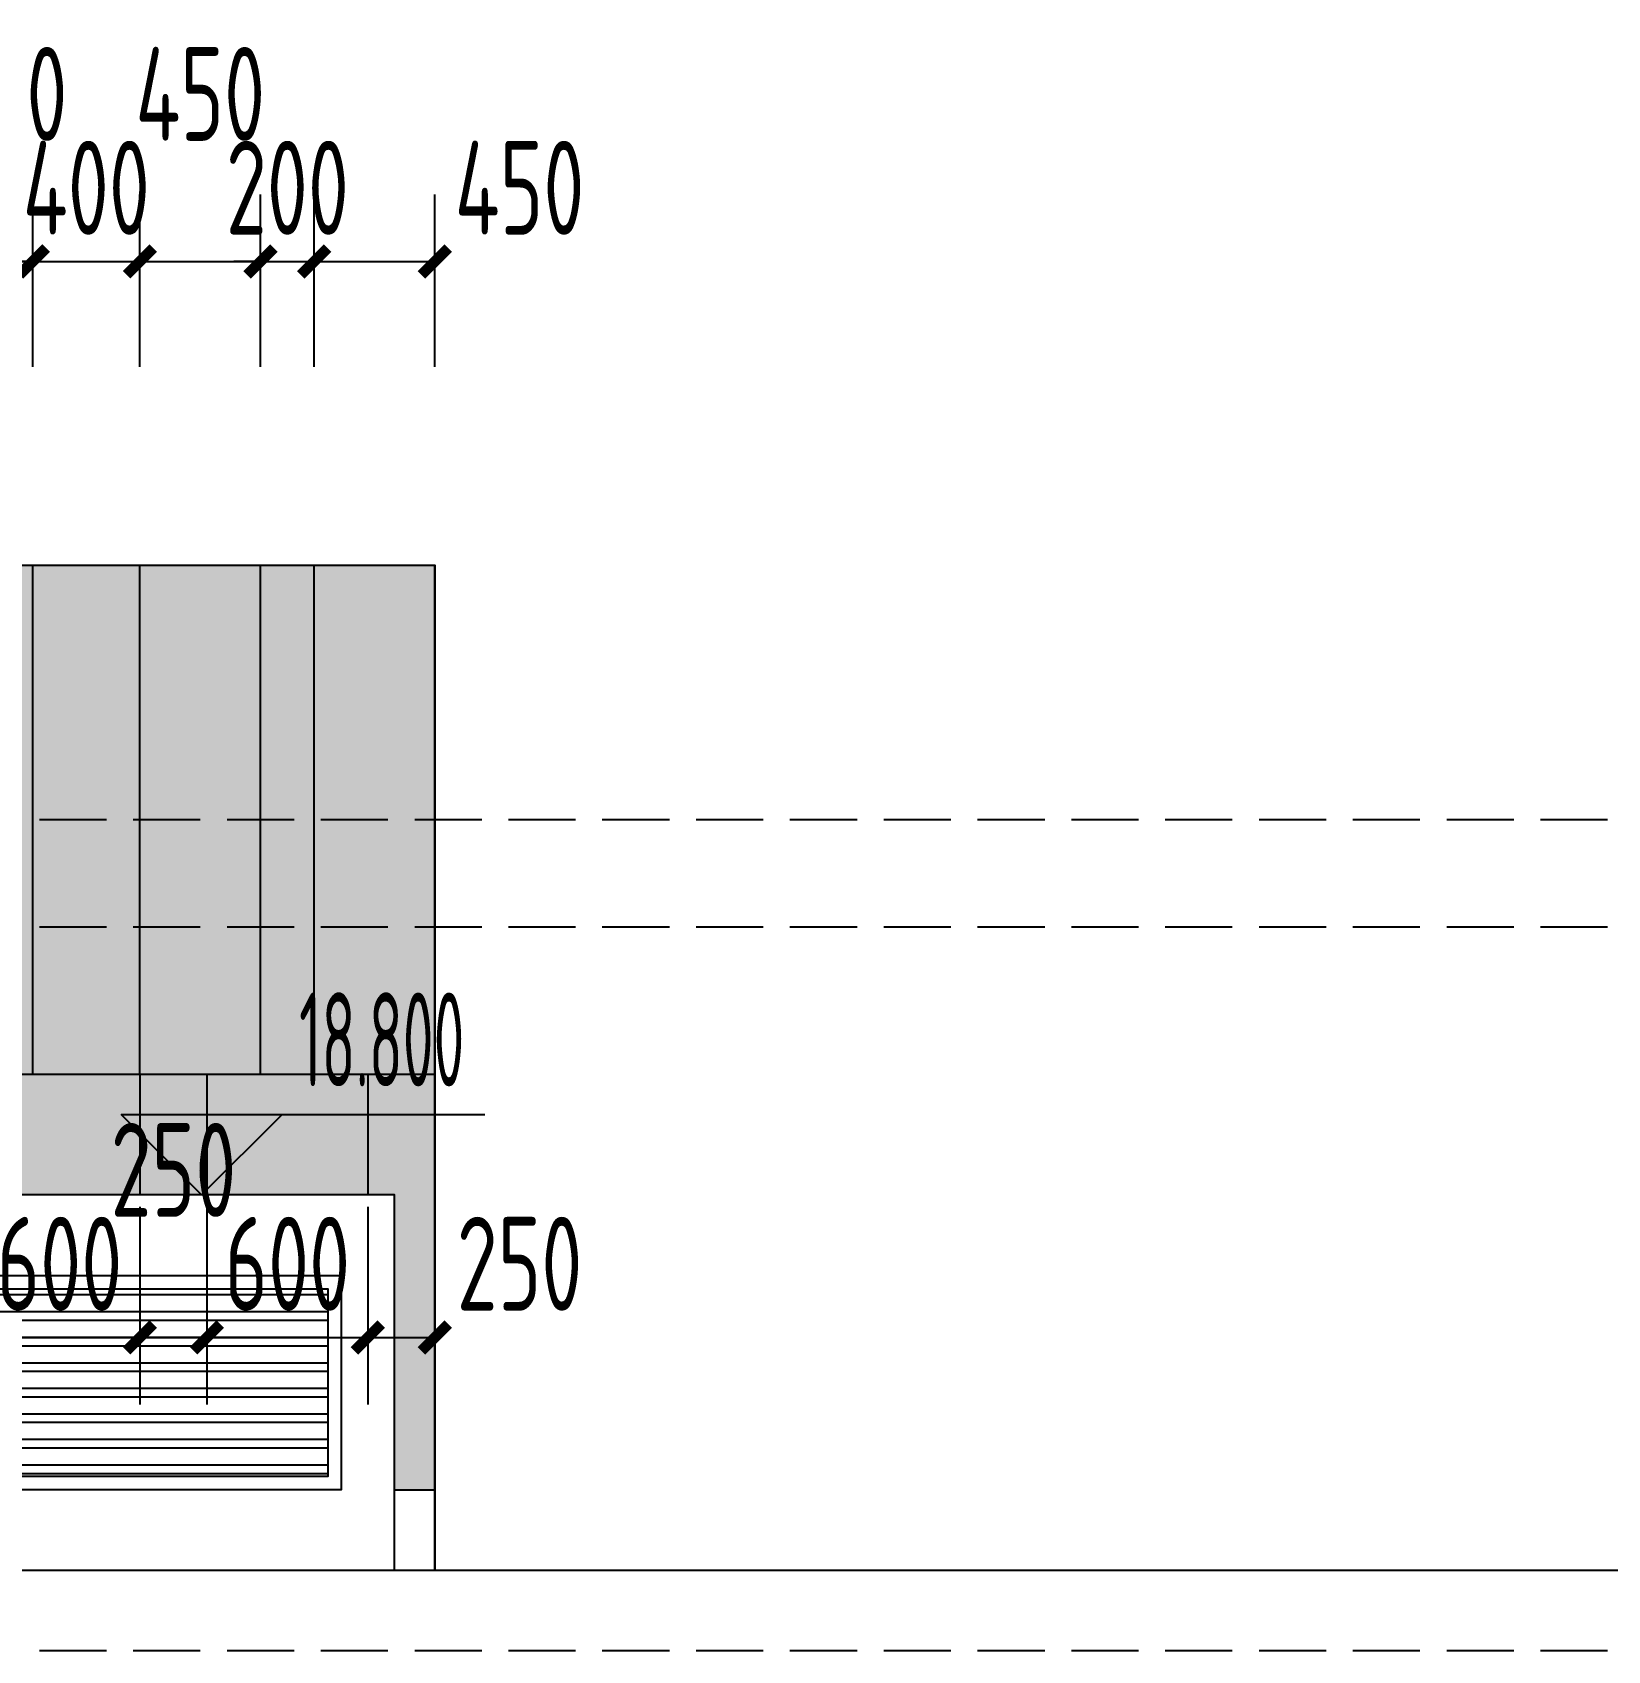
# Model space of a CAD drawing. Extents: x -863035 to 270371, y -8918 to 240488.
# Drawn here: x -32245 to -26369, y 148772 to 154809 of the extents above; entities that cross this region are included whole.
import ezdxf

# ---------------------------------------------------------------- set-up
doc = ezdxf.new("R2010")
doc.units = 0
doc.header["$LTSCALE"] = 1000
doc.header["$MEASUREMENT"] = 0
doc.linetypes.add('109-34 轴网$0$L1$0$$AUDIT_BAD_LTYPE1', pattern=[0])
doc.linetypes.add('DASH', pattern=[0.35, 0.25, -0.1])
for name, color, linetype in [('01-标注_尺寸', 124, 'Continuous'), ('01-标注_标高', 200, 'Continuous'), ('02-TEXT_标注', 130, 'Continuous'), ('05-填充_156', 156, 'Continuous'), ('A-C_窗', 140, 'Continuous'), ('E-墙面分格', 146, 'Continuous'), ('E-立面轮廓', 241, 'Continuous')]:
    doc.layers.add(name, color=color, linetype=linetype)
doc.layers.add('04-不打印_辅助线', color=165, linetype='Continuous', plot=False)
doc.styles.add('_TCH_DIM', font='ROS1', dxfattribs={"width": 0.75, "bigfont": 'JD'})
doc.styles.add('_TCH_DIM_T3', font='ROS1', dxfattribs={"width": 0.75, "bigfont": 'JD'})
doc.dimstyles.new('_TCH_ARCH&&100', dxfattribs={"dimtxt": 350, "dimasz": 100, "dimexe": 250, "dimexo": 300, "dimgap": 100, "dimtad": 1, "dimdec": 0, "dimzin": 0, "dimdsep": 46, "dimtxsty": '_TCH_DIM_T3', "dimblk": 'ARCHTICK', "dimcen": 0.09, "dimclrt": 7, "dimazin": 2, "dimtfac": 1, "dimtdec": 0, "dimtix": 1, "dimtmove": 2, "dimatfit": 3, "dimfxl": 0, "dimtolj": 1, "dimtzin": 0, "dimarcsym": 0})

# ---------------------------------------------------------------- blocks, each defined once
blk = doc.blocks.new('*U104')
at = {"layer": 'E-墙面分格'}
blk.add_line((0, 150), (0, -150), dxfattribs=at)
blk = doc.blocks.new('*U105')
at = {"layer": 'E-墙面分格', "color": 0, "linetype": 'ByBlock', "lineweight": -2, "transparency": 16777216}
for p in [(0, 0), (650, 0), (1300, 0), (1950, 0), (2600, 0), (3250, 0), (3900, 0), (4550, 0), (5200, 0), (5850, 0), (6500, 0), (7150, 0)]:
    blk.add_blockref('*U104', p, dxfattribs=at)
blk = doc.blocks.new('A$C26B323D5')
at = {"layer": '01-标注_标高'}
blk.add_line((1180, 1700), (2536.5, 1700), dxfattribs=at)
at = {"layer": '02-TEXT_标注', "style": '_TCH_DIM', "width": 0.5625}
blk.add_text('18.800', height=350, dxfattribs=at).set_placement((1843.7, 1805))
at = {"linetype": '109-34 轴网$0$L1$0$$AUDIT_BAD_LTYPE1'}
blk.add_wipeout([(0.3, 1400), (2200, 1400), (2200, 0), (0.3, 0)], dxfattribs=at)
at = {"layer": 'A-C_窗'}
h = blk.add_hatch(dxfattribs=at)
h.set_pattern_fill('ANSI32', color=256, scale=20, angle=135)
h.set_pattern_definition([(180, (469562, -285954.59), (-7e-15, -95.25), []), (180, (469530.25, -285922.84), (-7e-15, -95.25), [])])
h.paths.add_polyline_path([(250.3, 1050), (1950.3, 1050), (1950.3, 350), (250.3, 350)])
at = {"layer": '01-标注_标高'}
for q in [(1180, 1700), (1780, 1700)]:
    blk.add_line((1480, 1400), q, dxfattribs=at)
at = {"layer": 'A-C_窗'}
for points in [[(0, 0), (2200, 0), (2200, 1400), (0.3, 1400)], [(200.3, 1100), (2000.3, 1100), (2000.3, 300), (200.3, 300)], [(250.3, 1050), (1950.3, 1050), (1950.3, 350), (250.3, 350)]]:
    blk.add_lwpolyline(points, close=True, dxfattribs=at)
blk = doc.blocks.new('_ArchTick')
at = {"color": 0, "linetype": 'ByBlock', "const_width": 0.4}
blk.add_lwpolyline([(-0.5, -0.5), (0.5, 0.5)], dxfattribs=at)
blk = doc.blocks.new('*D1367')
at = {"layer": '01-标注_尺寸', "color": 0, "linetype": '109-34 轴网$0$L1$0$$AUDIT_BAD_LTYPE1', "lineweight": -2, "transparency": 16777216}
for p, q in [((-32443.5, 153561.3), (-32443.5, 154204.3)), ((-32243.5, 153561.3), (-32243.5, 154204.3)), ((-32443.5, 153954.3), (-32243.5, 153954.3))]:
    blk.add_line(p, q, dxfattribs=at)
at = {"layer": 'Defpoints', "color": 0, "linetype": '109-34 轴网$0$L1$0$$AUDIT_BAD_LTYPE1', "transparency": 16777216}
for p in [(-32243.5, 153954.3), (-32443.5, 153261.3), (-32243.5, 153261.3)]:
    blk.add_point(p, dxfattribs=at)
at = {"layer": '01-标注_尺寸', "color": 0, "linetype": '109-34 轴网$0$L1$0$$AUDIT_BAD_LTYPE1', "lineweight": -2, "transparency": 16777216, "xscale": 100, "yscale": 100, "zscale": 100, "rotation": 180}
blk.add_blockref('_ArchTick', (-32443.5, 153954.3), dxfattribs=at)
at = {"layer": '01-标注_尺寸', "color": 0, "linetype": '109-34 轴网$0$L1$0$$AUDIT_BAD_LTYPE1', "lineweight": -2, "transparency": 16777216, "xscale": 100, "yscale": 100, "zscale": 100}
blk.add_blockref('_ArchTick', (-32243.5, 153954.3), dxfattribs=at)
at = {"layer": '01-标注_尺寸', "color": 7, "linetype": '109-34 轴网$0$L1$0$$AUDIT_BAD_LTYPE1', "transparency": 16777216, "insert": (-32343.5, 154579.3), "char_height": 350, "attachment_point": 5, "style": '_TCH_DIM_T3'}
blk.add_mtext('\\A1;200', dxfattribs=at)
blk = doc.blocks.new('*D1368')
at = {"layer": '01-标注_尺寸', "color": 0, "linetype": '109-34 轴网$0$L1$0$$AUDIT_BAD_LTYPE1', "lineweight": -2, "transparency": 16777216}
for p, q in [((-32243.5, 153561.3), (-32243.5, 154204.3)), ((-31843.5, 153561.3), (-31843.5, 154204.3)), ((-32243.5, 153954.3), (-32343.5, 153954.3)), ((-32243.5, 153954.3), (-31843.5, 153954.3)), ((-31843.5, 153954.3), (-31743.5, 153954.3))]:
    blk.add_line(p, q, dxfattribs=at)
at = {"layer": 'Defpoints', "color": 0, "linetype": '109-34 轴网$0$L1$0$$AUDIT_BAD_LTYPE1', "transparency": 16777216}
for p in [(-31843.5, 153954.3), (-32243.5, 153261.3), (-31843.5, 153261.3)]:
    blk.add_point(p, dxfattribs=at)
at = {"layer": '01-标注_尺寸', "color": 0, "linetype": '109-34 轴网$0$L1$0$$AUDIT_BAD_LTYPE1', "lineweight": -2, "transparency": 16777216, "xscale": 100, "yscale": 100, "zscale": 100}
blk.add_blockref('_ArchTick', (-32243.5, 153954.3), dxfattribs=at)
at = {"layer": '01-标注_尺寸', "color": 0, "linetype": '109-34 轴网$0$L1$0$$AUDIT_BAD_LTYPE1', "lineweight": -2, "transparency": 16777216, "xscale": 100, "yscale": 100, "zscale": 100, "rotation": 180}
blk.add_blockref('_ArchTick', (-31843.5, 153954.3), dxfattribs=at)
at = {"layer": '01-标注_尺寸', "color": 7, "linetype": '109-34 轴网$0$L1$0$$AUDIT_BAD_LTYPE1', "transparency": 16777216, "insert": (-32043.5, 154229.3), "char_height": 350, "attachment_point": 5, "style": '_TCH_DIM_T3'}
blk.add_mtext('\\A1;400', dxfattribs=at)
blk = doc.blocks.new('*D1369')
at = {"layer": '01-标注_尺寸', "color": 0, "linetype": '109-34 轴网$0$L1$0$$AUDIT_BAD_LTYPE1', "lineweight": -2, "transparency": 16777216}
for p, q in [((-31843.5, 153561.3), (-31843.5, 154204.3)), ((-31393.5, 153561.3), (-31393.5, 154204.3)), ((-31843.5, 153954.3), (-31393.5, 153954.3))]:
    blk.add_line(p, q, dxfattribs=at)
at = {"layer": 'Defpoints', "color": 0, "linetype": '109-34 轴网$0$L1$0$$AUDIT_BAD_LTYPE1', "transparency": 16777216}
for p in [(-31393.5, 153954.3), (-31843.5, 153261.3), (-31393.5, 153261.3)]:
    blk.add_point(p, dxfattribs=at)
at = {"layer": '01-标注_尺寸', "color": 0, "linetype": '109-34 轴网$0$L1$0$$AUDIT_BAD_LTYPE1', "lineweight": -2, "transparency": 16777216, "xscale": 100, "yscale": 100, "zscale": 100, "rotation": 180}
blk.add_blockref('_ArchTick', (-31843.5, 153954.3), dxfattribs=at)
at = {"layer": '01-标注_尺寸', "color": 0, "linetype": '109-34 轴网$0$L1$0$$AUDIT_BAD_LTYPE1', "lineweight": -2, "transparency": 16777216, "xscale": 100, "yscale": 100, "zscale": 100}
blk.add_blockref('_ArchTick', (-31393.5, 153954.3), dxfattribs=at)
at = {"layer": '01-标注_尺寸', "color": 7, "linetype": '109-34 轴网$0$L1$0$$AUDIT_BAD_LTYPE1', "transparency": 16777216, "insert": (-31618.5, 154579.3), "char_height": 350, "attachment_point": 5, "style": '_TCH_DIM_T3'}
blk.add_mtext('\\A1;450', dxfattribs=at)
blk = doc.blocks.new('*D1370')
at = {"layer": '01-标注_尺寸', "color": 0, "linetype": '109-34 轴网$0$L1$0$$AUDIT_BAD_LTYPE1', "lineweight": -2, "transparency": 16777216}
for p, q in [((-31393.5, 153561.3), (-31393.5, 154204.3)), ((-31193.5, 153561.3), (-31193.5, 154204.3)), ((-31393.5, 153954.3), (-31493.5, 153954.3)), ((-31393.5, 153954.3), (-31193.5, 153954.3)), ((-31193.5, 153954.3), (-31093.5, 153954.3))]:
    blk.add_line(p, q, dxfattribs=at)
at = {"layer": 'Defpoints', "color": 0, "linetype": '109-34 轴网$0$L1$0$$AUDIT_BAD_LTYPE1', "transparency": 16777216}
for p in [(-31193.5, 153954.3), (-31393.5, 153261.3), (-31193.5, 153261.3)]:
    blk.add_point(p, dxfattribs=at)
at = {"layer": '01-标注_尺寸', "color": 0, "linetype": '109-34 轴网$0$L1$0$$AUDIT_BAD_LTYPE1', "lineweight": -2, "transparency": 16777216, "xscale": 100, "yscale": 100, "zscale": 100}
blk.add_blockref('_ArchTick', (-31393.5, 153954.3), dxfattribs=at)
at = {"layer": '01-标注_尺寸', "color": 0, "linetype": '109-34 轴网$0$L1$0$$AUDIT_BAD_LTYPE1', "lineweight": -2, "transparency": 16777216, "xscale": 100, "yscale": 100, "zscale": 100, "rotation": 180}
blk.add_blockref('_ArchTick', (-31193.5, 153954.3), dxfattribs=at)
at = {"layer": '01-标注_尺寸', "color": 7, "linetype": '109-34 轴网$0$L1$0$$AUDIT_BAD_LTYPE1', "transparency": 16777216, "insert": (-31293.5, 154229.3), "char_height": 350, "attachment_point": 5, "style": '_TCH_DIM_T3'}
blk.add_mtext('\\A1;200', dxfattribs=at)
blk = doc.blocks.new('*D1371')
at = {"layer": '01-标注_尺寸', "color": 0, "linetype": '109-34 轴网$0$L1$0$$AUDIT_BAD_LTYPE1', "lineweight": -2, "transparency": 16777216}
for p, q in [((-31193.5, 153561.3), (-31193.5, 154204.3)), ((-30743.5, 153561.3), (-30743.5, 154204.3)), ((-31193.5, 153954.3), (-30743.5, 153954.3))]:
    blk.add_line(p, q, dxfattribs=at)
at = {"layer": 'Defpoints', "color": 0, "linetype": '109-34 轴网$0$L1$0$$AUDIT_BAD_LTYPE1', "transparency": 16777216}
for p in [(-30743.5, 153954.3), (-31193.5, 153261.3), (-30743.5, 153261.3)]:
    blk.add_point(p, dxfattribs=at)
at = {"layer": '01-标注_尺寸', "color": 0, "linetype": '109-34 轴网$0$L1$0$$AUDIT_BAD_LTYPE1', "lineweight": -2, "transparency": 16777216, "xscale": 100, "yscale": 100, "zscale": 100, "rotation": 180}
blk.add_blockref('_ArchTick', (-31193.5, 153954.3), dxfattribs=at)
at = {"layer": '01-标注_尺寸', "color": 0, "linetype": '109-34 轴网$0$L1$0$$AUDIT_BAD_LTYPE1', "lineweight": -2, "transparency": 16777216, "xscale": 100, "yscale": 100, "zscale": 100}
blk.add_blockref('_ArchTick', (-30743.5, 153954.3), dxfattribs=at)
at = {"layer": '01-标注_尺寸', "color": 7, "linetype": '109-34 轴网$0$L1$0$$AUDIT_BAD_LTYPE1', "transparency": 16777216, "insert": (-30427.5, 154229.3), "char_height": 350, "attachment_point": 5, "style": '_TCH_DIM_T3'}
blk.add_mtext('\\A1;450', dxfattribs=at)
blk = doc.blocks.new('*D1721')
at = {"layer": '01-标注_尺寸', "color": 0, "linetype": '109-34 轴网$0$L1$0$$AUDIT_BAD_LTYPE1', "lineweight": -2, "transparency": 16777216}
for p, q in [((-32443.5, 150427.4), (-32443.5, 149690.3)), ((-31843.5, 150427.4), (-31843.5, 149690.3)), ((-32443.5, 149940.3), (-32543.5, 149940.3)), ((-32443.5, 149940.3), (-31843.5, 149940.3)), ((-31843.5, 149940.3), (-31743.5, 149940.3))]:
    blk.add_line(p, q, dxfattribs=at)
at = {"layer": 'Defpoints', "color": 0, "linetype": '109-34 轴网$0$L1$0$$AUDIT_BAD_LTYPE1', "transparency": 16777216}
for p in [(-32443.5, 150727.4), (-31843.5, 150727.4), (-31843.5, 149940.3)]:
    blk.add_point(p, dxfattribs=at)
at = {"layer": '01-标注_尺寸', "color": 0, "linetype": '109-34 轴网$0$L1$0$$AUDIT_BAD_LTYPE1', "lineweight": -2, "transparency": 16777216, "xscale": 100, "yscale": 100, "zscale": 100}
blk.add_blockref('_ArchTick', (-32443.5, 149940.3), dxfattribs=at)
at = {"layer": '01-标注_尺寸', "color": 0, "linetype": '109-34 轴网$0$L1$0$$AUDIT_BAD_LTYPE1', "lineweight": -2, "transparency": 16777216, "xscale": 100, "yscale": 100, "zscale": 100, "rotation": 180}
blk.add_blockref('_ArchTick', (-31843.5, 149940.3), dxfattribs=at)
at = {"layer": '01-标注_尺寸', "color": 7, "linetype": '109-34 轴网$0$L1$0$$AUDIT_BAD_LTYPE1', "transparency": 16777216, "insert": (-32143.5, 150215.3), "char_height": 350, "attachment_point": 5, "style": '_TCH_DIM_T3'}
blk.add_mtext('\\A1;600', dxfattribs=at)
blk = doc.blocks.new('*D1722')
at = {"layer": '01-标注_尺寸', "color": 0, "linetype": '109-34 轴网$0$L1$0$$AUDIT_BAD_LTYPE1', "lineweight": -2, "transparency": 16777216}
for p, q in [((-31843.5, 150427.4), (-31843.5, 149690.3)), ((-31593.5, 150427.4), (-31593.5, 149690.3)), ((-31843.5, 149940.3), (-31593.5, 149940.3))]:
    blk.add_line(p, q, dxfattribs=at)
at = {"layer": 'Defpoints', "color": 0, "linetype": '109-34 轴网$0$L1$0$$AUDIT_BAD_LTYPE1', "transparency": 16777216}
for p in [(-31843.5, 150727.4), (-31593.5, 150727.4), (-31593.5, 149940.3)]:
    blk.add_point(p, dxfattribs=at)
at = {"layer": '01-标注_尺寸', "color": 0, "linetype": '109-34 轴网$0$L1$0$$AUDIT_BAD_LTYPE1', "lineweight": -2, "transparency": 16777216, "xscale": 100, "yscale": 100, "zscale": 100, "rotation": 180}
blk.add_blockref('_ArchTick', (-31843.5, 149940.3), dxfattribs=at)
at = {"layer": '01-标注_尺寸', "color": 0, "linetype": '109-34 轴网$0$L1$0$$AUDIT_BAD_LTYPE1', "lineweight": -2, "transparency": 16777216, "xscale": 100, "yscale": 100, "zscale": 100}
blk.add_blockref('_ArchTick', (-31593.5, 149940.3), dxfattribs=at)
at = {"layer": '01-标注_尺寸', "color": 7, "linetype": '109-34 轴网$0$L1$0$$AUDIT_BAD_LTYPE1', "transparency": 16777216, "insert": (-31718.5, 150565.3), "char_height": 350, "attachment_point": 5, "style": '_TCH_DIM_T3'}
blk.add_mtext('\\A1;250', dxfattribs=at)
blk = doc.blocks.new('*D1723')
at = {"layer": '01-标注_尺寸', "color": 0, "linetype": '109-34 轴网$0$L1$0$$AUDIT_BAD_LTYPE1', "lineweight": -2, "transparency": 16777216}
for p, q in [((-31593.5, 150427.4), (-31593.5, 149690.3)), ((-30993.5, 150427.4), (-30993.5, 149690.3)), ((-31593.5, 149940.3), (-31693.5, 149940.3)), ((-31593.5, 149940.3), (-30993.5, 149940.3)), ((-30993.5, 149940.3), (-30893.5, 149940.3))]:
    blk.add_line(p, q, dxfattribs=at)
at = {"layer": 'Defpoints', "color": 0, "linetype": '109-34 轴网$0$L1$0$$AUDIT_BAD_LTYPE1', "transparency": 16777216}
for p in [(-31593.5, 150727.4), (-30993.5, 150727.4), (-30993.5, 149940.3)]:
    blk.add_point(p, dxfattribs=at)
at = {"layer": '01-标注_尺寸', "color": 0, "linetype": '109-34 轴网$0$L1$0$$AUDIT_BAD_LTYPE1', "lineweight": -2, "transparency": 16777216, "xscale": 100, "yscale": 100, "zscale": 100}
blk.add_blockref('_ArchTick', (-31593.5, 149940.3), dxfattribs=at)
at = {"layer": '01-标注_尺寸', "color": 0, "linetype": '109-34 轴网$0$L1$0$$AUDIT_BAD_LTYPE1', "lineweight": -2, "transparency": 16777216, "xscale": 100, "yscale": 100, "zscale": 100, "rotation": 180}
blk.add_blockref('_ArchTick', (-30993.5, 149940.3), dxfattribs=at)
at = {"layer": '01-标注_尺寸', "color": 7, "linetype": '109-34 轴网$0$L1$0$$AUDIT_BAD_LTYPE1', "transparency": 16777216, "insert": (-31293.5, 150215.3), "char_height": 350, "attachment_point": 5, "style": '_TCH_DIM_T3'}
blk.add_mtext('\\A1;600', dxfattribs=at)
blk = doc.blocks.new('*D1724')
at = {"layer": '01-标注_尺寸', "color": 0, "linetype": '109-34 轴网$0$L1$0$$AUDIT_BAD_LTYPE1', "lineweight": -2, "transparency": 16777216}
for p, q in [((-30993.5, 150427.4), (-30993.5, 149690.3)), ((-30743.5, 150427.4), (-30743.5, 149690.3)), ((-30993.5, 149940.3), (-30743.5, 149940.3))]:
    blk.add_line(p, q, dxfattribs=at)
at = {"layer": 'Defpoints', "color": 0, "linetype": '109-34 轴网$0$L1$0$$AUDIT_BAD_LTYPE1', "transparency": 16777216}
for p in [(-30993.5, 150727.4), (-30743.5, 150727.4), (-30743.5, 149940.3)]:
    blk.add_point(p, dxfattribs=at)
at = {"layer": '01-标注_尺寸', "color": 0, "linetype": '109-34 轴网$0$L1$0$$AUDIT_BAD_LTYPE1', "lineweight": -2, "transparency": 16777216, "xscale": 100, "yscale": 100, "zscale": 100, "rotation": 180}
blk.add_blockref('_ArchTick', (-30993.5, 149940.3), dxfattribs=at)
at = {"layer": '01-标注_尺寸', "color": 0, "linetype": '109-34 轴网$0$L1$0$$AUDIT_BAD_LTYPE1', "lineweight": -2, "transparency": 16777216, "xscale": 100, "yscale": 100, "zscale": 100}
blk.add_blockref('_ArchTick', (-30743.5, 149940.3), dxfattribs=at)
at = {"layer": '01-标注_尺寸', "color": 7, "linetype": '109-34 轴网$0$L1$0$$AUDIT_BAD_LTYPE1', "transparency": 16777216, "insert": (-30427.5, 150215.3), "char_height": 350, "attachment_point": 5, "style": '_TCH_DIM_T3'}
blk.add_mtext('\\A1;250', dxfattribs=at)

msp = doc.modelspace()

# ---------------------------------------------------------------- hatches: boundary and pattern name
at = {"layer": '05-填充_156'}
h = msp.add_hatch(dxfattribs=at)
h.set_pattern_fill('天然石材', color=256, scale=50)
h.set_pattern_definition([(45, (-130598.99, -111274.96), (-176.77677, 176.77677), []), (45, (-130512.05, -111364.72), (-176.77677, 176.77677), [98.68425, -56.391])])
h.paths.add_polyline_path([(-54657.6, 152471.9), (-54657.6, 149371.9), (-49357.6, 149371.9), (-49357.6, 152471.9)])
h.paths.add_polyline_path([(-49357.6, 152821.9), (-49357.6, 149371.9), (-44557.6, 149371.9), (-44557.6, 152821.9)])
h.paths.add_polyline_path([(-39243.5, 152471.9), (-39243.5, 149371.9), (-34243.5, 149371.9), (-34243.5, 152471.9)])
h.paths.add_polyline_path([(-34243.5, 152821.9), (-34243.5, 149371.9), (-30743.5, 149371.9), (-30743.5, 152821.9)])
h.paths.add_polyline_path([(-25695.7, 152821.9), (-25695.7, 149371.9), (-19995.7, 149371.9), (-19995.7, 152821.9)])
h.paths.add_polyline_path([(-19995.7, 149371.9), (-18495.7, 149371.9), (-18495.7, 152471.9), (-19995.7, 152471.9)])
h.paths.add_polyline_path([(-18495.7, 149371.9), (-15595.7, 149371.9), (-15595.7, 152471.9), (-18495.7, 152471.9)])

# ---------------------------------------------------------------- linework, layer by layer
at = {"layer": '04-不打印_辅助线', "linetype": 'DASH'}
for p, q in [((-57068.7, 151871.9), (-1154.2, 151871.9)), ((-57068.7, 151471.9), (-1154.2, 151471.9))]:
    msp.add_line(p, q, dxfattribs=at)
at = {"layer": 'A-C_窗', "linetype": 'DASH'}
msp.add_line((-57068.7, 148771.9), (-1154.2, 148771.9), dxfattribs=at)
at = {"layer": 'E-墙面分格'}
for p, q in [((-32243.5, 150921.9), (-32243.5, 152821.9)), ((-31843.5, 150921.9), (-31843.5, 152821.9)), ((-31393.5, 150921.9), (-31393.5, 152821.9)), ((-31193.5, 150921.9), (-31193.5, 152821.9)), ((-39243.5, 150921.9), (-30743.5, 150921.9)), ((-31843.5, 150921.9), (-31843.5, 149371.9)), ((-31593.5, 150921.9), (-31593.5, 149371.9)), ((-30993.5, 150921.9), (-30993.5, 149371.9)), ((-39243.5, 149371.9), (-30743.5, 149371.9))]:
    msp.add_line(p, q, dxfattribs=at)
at = {"layer": 'E-立面轮廓'}
for p, q in [((-34243.5, 152821.9), (-30743.5, 152821.9)), ((-30743.5, 149071.9), (-30743.5, 152821.9)), ((-57068.7, 149071.9), (-1154.2, 149071.9))]:
    msp.add_line(p, q, dxfattribs=at)
msp.add_lwpolyline([(-34243.5, 149071.9), (-34243.5, 152821.9), (-30743.5, 152821.9), (-30743.5, 149071.9)], dxfattribs=at)

# ---------------------------------------------------------------- block references
at = {"layer": 'E-墙面分格'}
msp.add_blockref('*U105', (-38593.5, 149221.9), dxfattribs=at)

# ---------------------------------------------------------------- dimensions: what is measured, and where the dimension line sits
at = {"layer": '01-标注_尺寸', "linetype": '109-34 轴网$0$L1$0$$AUDIT_BAD_LTYPE1'}
for base, p1, p2, picture, middle in [((-32243.5, 153954.3), (-32443.5, 153261.3), (-32243.5, 153261.3), '*D1367', (-32343.5, 154579.3)), ((-31393.5, 153954.3), (-31843.5, 153261.3), (-31393.5, 153261.3), '*D1369', (-31618.5, 154579.3)), ((-30743.5, 153954.3), (-31193.5, 153261.3), (-30743.5, 153261.3), '*D1371', (-30427.5, 154229.3))]:
    dim = msp.add_linear_dim(base=base, p1=p1, p2=p2, angle=0, dimstyle='_TCH_ARCH&&100', dxfattribs=at)
    dim.commit()
    dim.dimension.update_dxf_attribs({"geometry": picture, "text_midpoint": middle, "dimtype": 161})
for p1, p2, picture, middle in [((-32243.5, 153261.3), (-31843.5, 153261.3), '*D1368', (-32043.5, 154229.3)), ((-31393.5, 153261.3), (-31193.5, 153261.3), '*D1370', (-31293.5, 154229.3))]:
    dim = msp.add_aligned_dim(p1=p1, p2=p2, distance=693, dimstyle='_TCH_ARCH&&100', dxfattribs=at)
    dim.commit()
    dim.dimension.update_dxf_attribs({"geometry": picture, "text_midpoint": middle})

# ---------------------------------------------------------------- next in the draw order: block references
at = {"linetype": '109-34 轴网$0$L1$0$$AUDIT_BAD_LTYPE1'}
msp.add_blockref('A$C26B323D5', (-33093.5, 149071.9), dxfattribs=at)

# ---------------------------------------------------------------- next in the draw order: dimensions: what is measured, and where the dimension line sits
at = {"layer": '01-标注_尺寸', "linetype": '109-34 轴网$0$L1$0$$AUDIT_BAD_LTYPE1'}
for base, p1, p2, picture, middle in [((-31593.5, 149940.3), (-31843.5, 150727.4), (-31593.5, 150727.4), '*D1722', (-31718.5, 150565.3)), ((-30743.5, 149940.3), (-30993.5, 150727.4), (-30743.5, 150727.4), '*D1724', (-30427.5, 150215.3))]:
    dim = msp.add_linear_dim(base=base, p1=p1, p2=p2, angle=0, dimstyle='_TCH_ARCH&&100', dxfattribs=at)
    dim.commit()
    dim.dimension.update_dxf_attribs({"geometry": picture, "text_midpoint": middle, "dimtype": 161})
for p1, p2, picture, middle in [((-32443.5, 150727.4), (-31843.5, 150727.4), '*D1721', (-32143.5, 150215.3)), ((-31593.5, 150727.4), (-30993.5, 150727.4), '*D1723', (-31293.5, 150215.3))]:
    dim = msp.add_aligned_dim(p1=p1, p2=p2, distance=-787.2, dimstyle='_TCH_ARCH&&100', dxfattribs=at)
    dim.commit()
    dim.dimension.update_dxf_attribs({"geometry": picture, "text_midpoint": middle})

doc.saveas('drawing.dxf')
